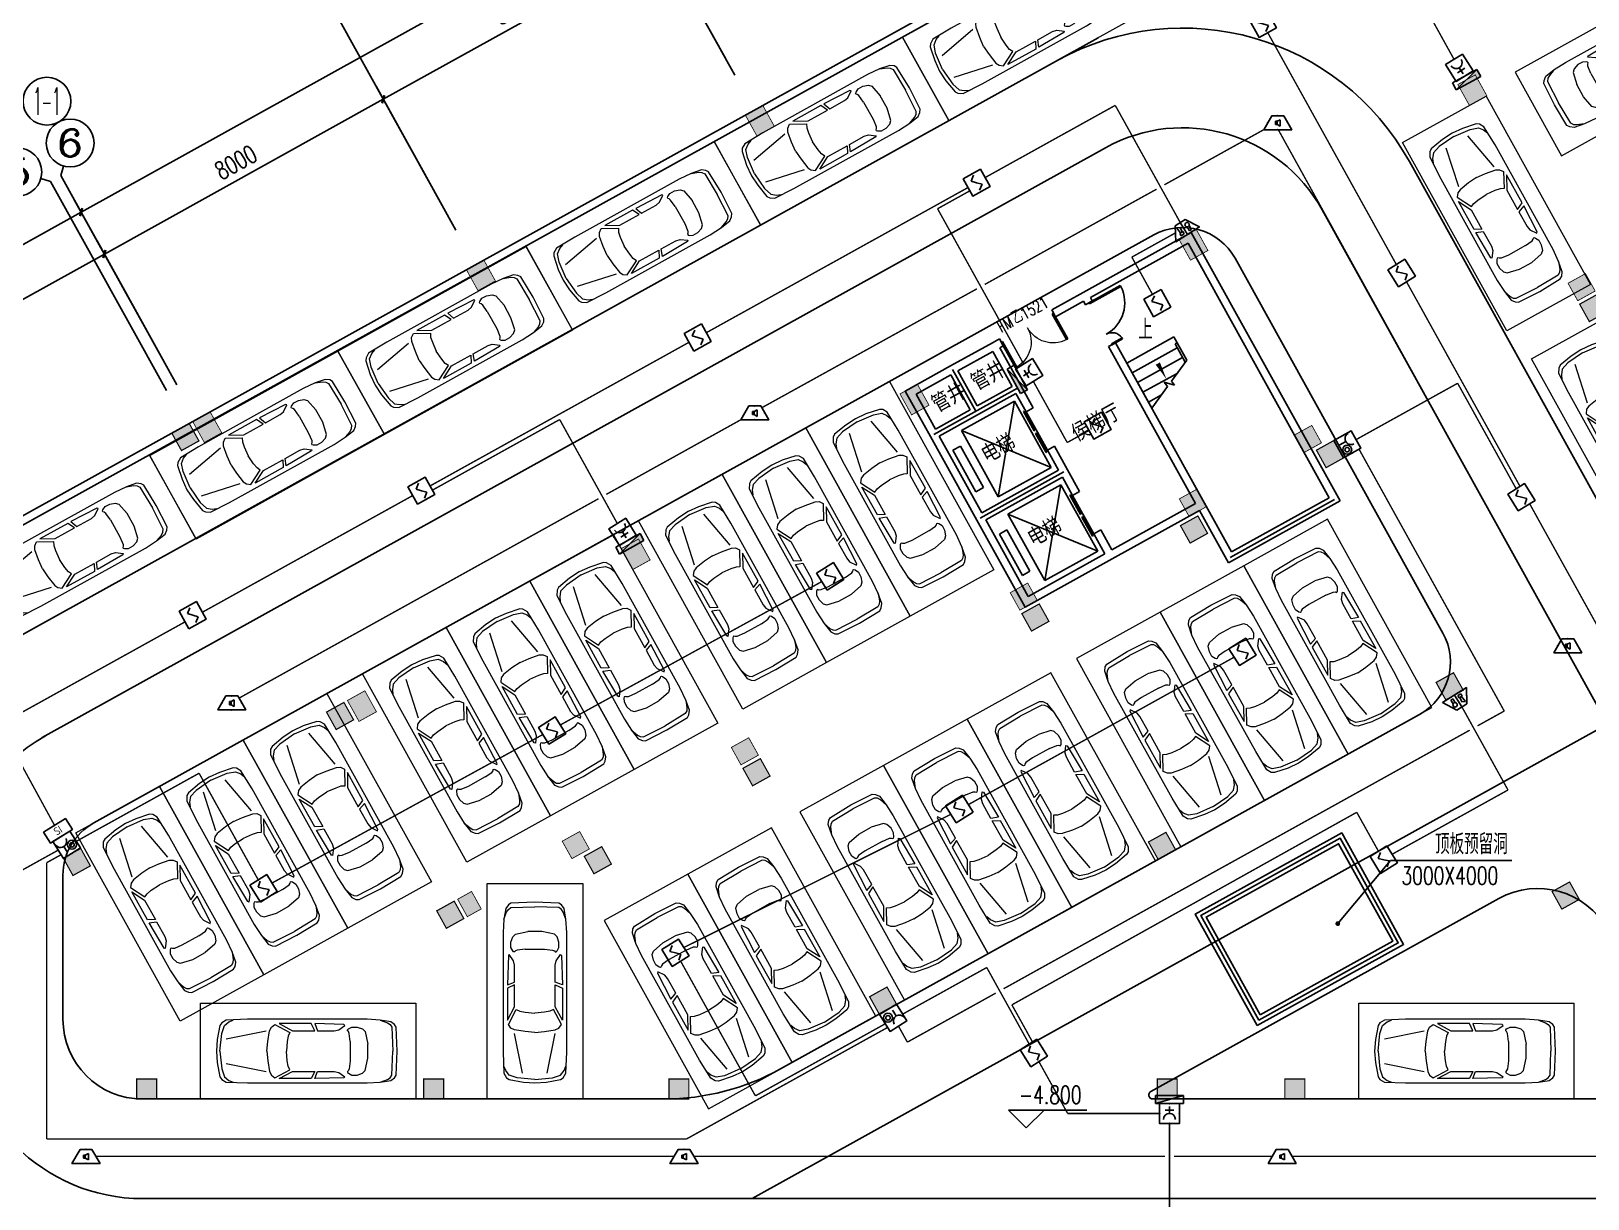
# Model space of a CAD drawing. Extents: x -6243262 to 3079315, y -2914302 to 172723.
# Drawn here: x -1929038 to -1889991, y -992396 to -963109 of the extents above; entities that cross this region are included whole.
import ezdxf
from ezdxf.enums import TextEntityAlignment as Align

# ---------------------------------------------------------------- set-up
doc = ezdxf.new("R2010")
doc.units = 0
doc.header["$LTSCALE"] = 1000
doc.linetypes.add('DOTE', pattern=[2.42, 2, -0.2, 0.02, -0.2])
for name, color, linetype in [('0-柱2', 6, 'Continuous'), ('0-柱网', 2, 'Continuous'), ('AXIS_TEXT', 7, 'Continuous'), ('DOOR_FIRE_TEXT', 7, 'Continuous'), ('EQUIP-消防', 3, 'Continuous'), ('EQUIP_消火栓', 7, 'Continuous'), ('WIRE-消防', 5, 'DOTE'), ('WIRE-消防广播', 4, 'TG_BC'), ('WIRE-消防电话', 4, 'TG_F')]:
    doc.layers.add(name, color=color, linetype=linetype)
doc.layers.add('车位', color=252, linetype='Continuous', lineweight=5)
doc.styles.add('-宋体', font='', dxfattribs={"width": 0.8})
doc.styles.add('_TCH_AXIS', font='COMPLEX', dxfattribs={"bigfont": 'GBCBIG'})
doc.styles.add('_TCH_DIM', font='SIMPLEX', dxfattribs={"bigfont": 'GBCBIG'})
doc.styles.add('_TCH_DIM_T3', font='SIMPLEX', dxfattribs={"width": 0.705882, "bigfont": 'GBCBIG'})
doc.styles.add('_TCH_WINDOW', font='SIMPLEX', dxfattribs={"height": 3.5, "bigfont": 'GBCBIG'})
doc.styles.add('_TEL_ATTDEF', font='gbenor', dxfattribs={"bigfont": 'gbcbig'})
doc.styles.add('COMPLEX', font='COMPLEX')
doc.styles.get("Standard").update_dxf_attribs({"font": 'gbenor.shx', "bigfont": 'gbcbig.shx'})
doc.styles.add('TG_LINETYPE', font='SIMPLEX', dxfattribs={"width": 0.8, "height": 3.5, "bigfont": 'HZTXT'})
doc.styles.get('-宋体').set_extended_font_data('SimSun')
doc.linetypes.add('TG_BC', pattern='A,2,-0.85,["BC",TG_LINETYPE,S=0.1,R=0,X=-0.65,Y=-0.15],0', length=2.85)
doc.linetypes.add('TG_F', pattern='A,2,-0.4,["F",TG_LINETYPE,S=0.1,R=0,X=-0.28,Y=-0.15],0', length=2.4)
doc.dimstyles.new('_TCH_ARCH&&150', dxfattribs={"dimtxt": 446.25, "dimasz": 150, "dimexe": 375, "dimexo": 450, "dimgap": 189.375, "dimtad": 1, "dimdec": 0, "dimzin": 0, "dimdsep": 46, "dimtxsty": '_TCH_DIM_T3', "dimblk": 'ARCHTICK', "dimcen": 0.09, "dimclrt": 7, "dimazin": 2, "dimtfac": 1, "dimtdec": 0, "dimtix": 1, "dimtmove": 2, "dimatfit": 3, "dimfxl": 0, "dimtolj": 1, "dimtzin": 0, "dimarcsym": 0})

# ---------------------------------------------------------------- blocks, each defined once
blk = doc.blocks.new('chewei')
at = {"layer": '车位', "color": 0}
for p, q in [((49134, 154982), (49201, 155026)), ((49201, 155026), (49801, 155049)), ((50401, 155026), (49801, 155049)), ((50467, 154982), (50401, 155026)), ((49023, 154737), (49090, 154915)), ((49090, 154915), (49134, 154982)), ((50512, 154915), (50467, 154982)), ((50578, 154737), (50512, 154915)), ((49201, 154160), (49245, 154293)), ((49245, 154293), (49312, 154360)), ((49312, 154360), (49623, 154426)), ((49623, 154426), (49978, 154426)), ((50290, 154360), (49978, 154426)), ((50356, 154293), (50290, 154360)), ((50401, 154160), (50356, 154293)), ((49156, 153849), (49134, 153826)), ((49267, 153693), (49156, 153849)), ((49201, 154026), (49201, 154160)), ((49245, 153938), (49201, 154026)), ((49267, 153915), (49245, 153938)), ((49290, 153915), (49267, 153915)), ((49312, 153938), (49290, 153915)), ((49356, 153960), (49312, 153938)), ((49556, 153982), (49356, 153960)), ((50045, 153982), (49556, 153982)), ((50045, 153982), (50245, 153960)), ((50245, 153960), (50290, 153938)), ((50290, 153938), (50312, 153915)), ((50312, 153915), (50334, 153915)), ((50334, 153915), (50356, 153938)), ((50334, 153693), (50445, 153849)), ((50356, 153938), (50401, 154026)), ((50401, 154026), (50401, 154160)), ((50445, 153849), (50467, 153826)), ((49134, 153826), (49112, 153093)), ((49290, 153582), (49267, 153693)), ((49290, 153160), (49290, 153582)), ((50312, 153582), (50334, 153693)), ((50312, 153160), (50312, 153582)), ((50467, 153826), (50490, 153093)), ((49112, 153093), (49290, 153160)), ((49290, 153093), (49112, 153004)), ((49290, 152538), (49290, 153093)), ((50490, 153093), (50312, 153160)), ((50312, 153093), (50490, 153004)), ((50312, 152538), (50312, 153093)), ((49112, 153004), (49112, 152204)), ((50490, 153004), (50490, 152204)), ((49112, 152204), (49290, 152538)), ((49134, 152093), (49334, 152471)), ((49334, 152471), (49423, 152427)), ((49423, 152427), (49556, 152404)), ((49556, 152404), (49801, 152382)), ((50045, 152404), (49801, 152382)), ((50178, 152427), (50045, 152404)), ((50267, 152471), (50178, 152427)), ((50467, 152093), (50267, 152471)), ((50490, 152204), (50312, 152538)), ((49201, 152004), (49134, 152093)), ((49290, 151960), (49201, 152004)), ((49556, 151916), (49290, 151960)), ((49801, 151893), (49556, 151916)), ((49801, 151893), (50045, 151916)), ((50045, 151916), (50312, 151960)), ((50312, 151960), (50401, 152004)), ((50401, 152004), (50467, 152093)), ((49490, 150871), (49290, 151871)), ((50112, 150871), (50312, 151871)), ((49067, 150938), (49023, 151049)), ((49156, 150827), (49067, 150938)), ((49356, 150760), (49156, 150827)), ((49801, 150716), (49356, 150760)), ((49801, 150716), (50245, 150760)), ((50245, 150760), (50445, 150827)), ((50445, 150827), (50534, 150938)), ((50534, 150938), (50578, 151049))]:
    blk.add_line(p, q, dxfattribs=at)
for points in [[(48601, 150227), (51001, 150227), (51001, 155627), (48601, 155627)], [(50578, 154737), (50601, 154404), (50601, 151404), (50578, 150871), (50512, 150760), (50445, 150716), (50090, 150649), (49801, 150627), (49512, 150649), (49156, 150716), (49090, 150760), (49023, 150871), (49001, 151404), (49001, 154404), (49023, 154737), (49067, 155004), (49134, 155093), (49201, 155137), (49801, 155160), (50401, 155137), (50467, 155093), (50534, 155004)]]:
    blk.add_lwpolyline(points, close=True, dxfattribs=at)
blk = doc.blocks.new('0-柱2')
at = {"layer": '0-柱2'}
h = blk.add_hatch(color=0, dxfattribs=at)
h.dxf.hatch_style = 1
h.paths.add_polyline_path([(50444, 38233), (50881, 38476), (51124, 38039), (50687, 37796)])
h = blk.add_hatch(color=0, dxfattribs=at)
h.dxf.hatch_style = 1
h.paths.add_polyline_path([(15131, 34999), (15568, 35241), (15811, 34804), (15373, 34562)])
h = blk.add_hatch(color=0, dxfattribs=at)
h.dxf.hatch_style = 1
h.paths.add_polyline_path([(43842, 34571), (44279, 34814), (44521, 34377), (44084, 34134)])
h = blk.add_hatch(color=0, dxfattribs=at)
h.dxf.hatch_style = 1
h.paths.add_polyline_path([(40431, 32680), (40868, 32922), (41111, 32485), (40674, 32242)])
h = blk.add_hatch(color=0, dxfattribs=at)
h.dxf.hatch_style = 1
h.paths.add_polyline_path([(36452, 30473), (36889, 30715), (37132, 30278), (36695, 30035)])
h = blk.add_hatch(color=0, dxfattribs=at)
h.dxf.hatch_style = 1
h.paths.add_polyline_path([(46844, 28746), (47281, 28989), (47524, 28552), (47086, 28309)])
h = blk.add_hatch(color=0, dxfattribs=at)
h.dxf.hatch_style = 1
h.paths.add_polyline_path([(19011, 28003), (19448, 28245), (19691, 27808), (19254, 27566)])
h = blk.add_hatch(color=0, dxfattribs=at)
h.dxf.hatch_style = 1
h.paths.add_polyline_path([(29456, 26592), (29894, 26835), (30136, 26398), (29699, 26155)])
h = blk.add_hatch(color=0, dxfattribs=at)
h.dxf.hatch_style = 1
h.paths.add_polyline_path([(25477, 24385), (25915, 24628), (26157, 24191), (25720, 23948)])
h = blk.add_hatch(color=0, dxfattribs=at)
h.dxf.hatch_style = 1
h.paths.add_polyline_path([(39629, 24745), (40067, 24987), (40309, 24550), (39872, 24307)])
h = blk.add_hatch(color=0, dxfattribs=at)
h.dxf.hatch_style = 1
h.paths.add_polyline_path([(12409, 24341), (12846, 24583), (13088, 24146), (12651, 23904)])
h = blk.add_hatch(color=0, dxfattribs=at)
h.dxf.hatch_style = 1
h.paths.add_polyline_path([(49754, 23499), (50191, 23742), (50434, 23305), (49997, 23062)])
h = blk.add_hatch(color=0, dxfattribs=at)
h.dxf.hatch_style = 1
h.paths.add_polyline_path([(21776, 23018), (22213, 23261), (22456, 22824), (22018, 22581)])
h = blk.add_hatch(color=0, dxfattribs=at)
h.dxf.hatch_style = 1
h.paths.add_polyline_path([(32633, 20864), (33071, 21107), (33313, 20670), (32876, 20427)])
h = blk.add_hatch(color=0, dxfattribs=at)
h.dxf.hatch_style = 1
h.paths.add_polyline_path([(14250, 18800), (14750, 18800), (14750, 18300), (14250, 18300)])
h = blk.add_hatch(color=0, dxfattribs=at)
h.dxf.hatch_style = 1
h.paths.add_polyline_path([(21450, 18800), (21950, 18800), (21950, 18300), (21450, 18300)])
h = blk.add_hatch(color=0, dxfattribs=at)
h.dxf.hatch_style = 1
h.paths.add_polyline_path([(27600, 18800), (28100, 18800), (28100, 18300), (27600, 18300)])
h = blk.add_hatch(color=0, dxfattribs=at)
h.dxf.hatch_style = 1
h.paths.add_polyline_path([(39850, 18800), (40350, 18800), (40350, 18300), (39850, 18300)])
h = blk.add_hatch(color=0, dxfattribs=at)
h.dxf.hatch_style = 1
h.paths.add_polyline_path([(43050, 18800), (43550, 18800), (43550, 18300), (43050, 18300)])
at = {"layer": '0-柱2', "color": 0, "const_width": 30}
for points in [[(50444, 38233), (50881, 38476), (51124, 38039), (50687, 37796)], [(15131, 34999), (15568, 35241), (15811, 34804), (15373, 34562)], [(43842, 34571), (44279, 34814), (44521, 34377), (44084, 34134)], [(40431, 32680), (40868, 32922), (41111, 32485), (40674, 32242)], [(36452, 30473), (36889, 30715), (37132, 30278), (36695, 30035)], [(46844, 28746), (47281, 28989), (47524, 28552), (47086, 28309)], [(19011, 28003), (19448, 28245), (19691, 27808), (19254, 27566)], [(29456, 26592), (29894, 26835), (30136, 26398), (29699, 26155)], [(39629, 24745), (40067, 24987), (40309, 24550), (39872, 24307)], [(12409, 24341), (12846, 24583), (13088, 24146), (12651, 23904)], [(25477, 24385), (25915, 24628), (26157, 24191), (25720, 23948)], [(49754, 23499), (50191, 23742), (50434, 23305), (49997, 23062)], [(21776, 23018), (22213, 23261), (22456, 22824), (22018, 22581)], [(32633, 20864), (33071, 21107), (33313, 20670), (32876, 20427)], [(14250, 18800), (14750, 18800), (14750, 18300), (14250, 18300)], [(21450, 18800), (21950, 18800), (21950, 18300), (21450, 18300)], [(27600, 18800), (28100, 18800), (28100, 18300), (27600, 18300)], [(39850, 18800), (40350, 18800), (40350, 18300), (39850, 18300)], [(43050, 18800), (43550, 18800), (43550, 18300), (43050, 18300)]]:
    blk.add_lwpolyline(points, close=True, dxfattribs=at)
blk = doc.blocks.new('1#柱网')
at = {"layer": '0-柱网'}
for points in [[(494005, 93967), (494005, 93367), (494505, 93367), (494505, 93967)], [(501855, 93967), (501855, 93367), (502355, 93367), (502355, 93967)], [(509855, 93967), (509855, 93367), (510355, 93367), (510355, 93967)], [(494005, 85967), (494005, 85367), (494505, 85367), (494505, 85967)], [(501855, 85967), (501855, 85367), (502355, 85367), (502355, 85967)], [(509855, 85967), (509855, 85367), (510355, 85367), (510355, 85967)], [(517855, 85967), (517855, 85367), (518355, 85367), (518355, 85967)], [(525855, 85967), (525855, 85367), (526355, 85367), (526355, 85967)], [(494005, 80267), (494005, 79767), (494405, 79767), (494405, 80267)], [(497005, 80267), (497005, 79767), (497505, 79767), (497505, 80267)], [(501855, 80267), (501855, 79767), (502355, 79767), (502355, 80267)], [(509855, 80267), (509855, 79767), (510355, 79767), (510355, 80267)], [(514705, 80267), (514705, 79767), (515205, 79767), (515205, 80267)], [(518005, 80267), (518005, 79767), (518505, 79767), (518505, 80267)], [(525855, 80267), (525855, 79767), (526355, 79767), (526355, 80267)]]:
    blk.add_hatch(color=0, dxfattribs=at).paths.add_polyline_path(points)
at = {"layer": '0-柱网', "color": 0, "const_width": 20}
for points in [[(494005, 93967), (494005, 93367), (494505, 93367), (494505, 93967), (494005, 93967)], [(501855, 93967), (501855, 93367), (502355, 93367), (502355, 93967), (501855, 93967)], [(509855, 93967), (509855, 93367), (510355, 93367), (510355, 93967), (509855, 93967)], [(494005, 85967), (494005, 85367), (494505, 85367), (494505, 85967), (494005, 85967)], [(501855, 85967), (501855, 85367), (502355, 85367), (502355, 85967), (501855, 85967)], [(509855, 85967), (509855, 85367), (510355, 85367), (510355, 85967), (509855, 85967)], [(517855, 85967), (517855, 85367), (518355, 85367), (518355, 85967), (517855, 85967)], [(525855, 85967), (525855, 85367), (526355, 85367), (526355, 85967), (525855, 85967)], [(494005, 80267), (494005, 79767), (494405, 79767), (494405, 80267), (494005, 80267)], [(497005, 80267), (497005, 79767), (497505, 79767), (497505, 80267), (497005, 80267)], [(501855, 80267), (501855, 79767), (502355, 79767), (502355, 80267), (501855, 80267)], [(509855, 80267), (509855, 79767), (510355, 79767), (510355, 80267), (509855, 80267)], [(514705, 80267), (514705, 79767), (515205, 79767), (515205, 80267), (514705, 80267)], [(518005, 80267), (518005, 79767), (518505, 79767), (518505, 80267), (518005, 80267)], [(525855, 80267), (525855, 79767), (526355, 79767), (526355, 80267), (525855, 80267)]]:
    blk.add_lwpolyline(points, dxfattribs=at)
blk = doc.blocks.new('$DORLIB2D$00000127')
at = {"color": 0}
for points in [[(-0.533, 0.795), (-0.533, 0.69)], [(-0.033, 0.795), (-0.533, 0.795)], [(-0.033, 0.795), (-0.033, 0.69)], [(0.533, 0.795), (0.033, 0.795)], [(0.033, 0.795), (0.033, 0.69)], [(0.533, 0.795), (0.533, 0.69)], [(-0.033, 0.69), (-0.533, 0.69)], [(0.5, 0.5), (-0.5, 0.5)], [(0.533, 0.69), (0.033, 0.69)]]:
    blk.add_lwpolyline(points, dxfattribs=at)
blk = doc.blocks.new('$DorLib2D$00000225')
at = {"color": 0}
for p, q in [((0.475, -0.001), (0.475, 0.752)), ((0.475, 0.752), (0.5, 0.752)), ((0.5, -0.001), (0.5, 0.752)), ((-0.5, 0), (-0.5, 0.252)), ((-0.475, 0.252), (-0.5, 0.252)), ((-0.475, 0), (-0.475, 0.252)), ((-0.475, 0), (-0.5, 0)), ((0.475, -0.001), (0.5, -0.001))]:
    blk.add_line(p, q, dxfattribs=at)
for centre, radius, start, end in [((0.505, -0.002), 0.755, 92.2493, 179.7238), ((-0.501, 0.003), 0.251, 359.7899, 84.0974)]:
    blk.add_arc(centre, radius, start, end, dxfattribs=at)
blk = doc.blocks.new('_ArchTick')
at = {"color": 0, "linetype": 'ByBlock', "const_width": 0.4}
blk.add_lwpolyline([(-0.5, -0.5), (0.5, 0.5)], dxfattribs=at)
blk = doc.blocks.new('*D605')
at = {"layer": '0-柱网', "color": 0, "lineweight": -2, "transparency": 16777216}
for p, q in [((1333331, -1153690), (1368311, -1134288)), ((1370493, -1138224), (1368129, -1133961)), ((1335514, -1157625), (1333149, -1153362))]:
    blk.add_line(p, q, dxfattribs=at)
at = {"layer": 'Defpoints', "color": 0, "transparency": 16777216}
for p in [(1368311, -1134288), (1370712, -1138617), (1335732, -1158019)]:
    blk.add_point(p, dxfattribs=at)
at = {"layer": '0-柱网', "color": 0, "lineweight": -2, "transparency": 16777216, "xscale": 150, "yscale": 150, "zscale": 150}
for p, rotation in [((1368311, -1134288), 29.01544279745686), ((1333331, -1153690), 209.0154427974569)]:
    blk.add_blockref('_ArchTick', p, dxfattribs=dict(at, rotation=rotation))
at = {"layer": '0-柱网', "color": 7, "transparency": 16777216, "insert": (1350621, -1143629), "char_height": 446.2, "attachment_point": 5, "rotation": 29.0154, "style": '_TCH_DIM_T3'}
blk.add_mtext('\\A1;40000', dxfattribs=at)
blk = doc.blocks.new('*D606')
at = {"layer": '0-柱网', "color": 0, "lineweight": -2, "transparency": 16777216}
for p, q in [((1335514, -1157625), (1333149, -1153362)), ((1317643, -1162392), (1333331, -1153690)), ((1319825, -1166327), (1317461, -1162064))]:
    blk.add_line(p, q, dxfattribs=at)
at = {"layer": 'Defpoints', "color": 0, "transparency": 16777216}
for p in [(1333331, -1153690), (1335732, -1158019), (1320044, -1166721)]:
    blk.add_point(p, dxfattribs=at)
at = {"layer": '0-柱网', "color": 0, "lineweight": -2, "transparency": 16777216, "xscale": 150, "yscale": 150, "zscale": 150}
for p, rotation in [((1333331, -1153690), 29.01544279745711), ((1317643, -1162392), 209.0154427974571)]:
    blk.add_blockref('_ArchTick', p, dxfattribs=dict(at, rotation=rotation))
at = {"layer": '0-柱网', "color": 7, "transparency": 16777216, "insert": (1325287, -1157680), "char_height": 446.2, "attachment_point": 5, "rotation": 29.0154, "style": '_TCH_DIM_T3'}
blk.add_mtext('\\A1;17940', dxfattribs=at)
blk = doc.blocks.new('*D611')
at = {"layer": '0-柱网', "color": 0, "lineweight": -2, "transparency": 16777216}
for p, q in [((1351604, -1148701), (1349822, -1145487)), ((1347905, -1146979), (1350004, -1145815)), ((1349506, -1149865), (1347723, -1146651))]:
    blk.add_line(p, q, dxfattribs=at)
at = {"layer": 'Defpoints', "color": 0, "transparency": 16777216}
for p in [(1350004, -1145815), (1351823, -1149094), (1349724, -1150258)]:
    blk.add_point(p, dxfattribs=at)
at = {"layer": '0-柱网', "color": 0, "lineweight": -2, "transparency": 16777216, "xscale": 150, "yscale": 150, "zscale": 150}
for p, rotation in [((1350004, -1145815), 29.01544279745487), ((1347905, -1146979), 209.0154427974549)]:
    blk.add_blockref('_ArchTick', p, dxfattribs=dict(at, rotation=rotation))
at = {"layer": '0-柱网', "color": 7, "transparency": 16777216, "insert": (1348754, -1146036), "char_height": 446.2, "attachment_point": 5, "rotation": 29.0154, "style": '_TCH_DIM_T3'}
blk.add_mtext('\\A1;2400', dxfattribs=at)
blk = doc.blocks.new('*D612')
at = {"layer": '0-柱网', "color": 0, "lineweight": -2, "transparency": 16777216}
for p, q in [((1349506, -1149865), (1347723, -1146651)), ((1340909, -1150859), (1347905, -1146979)), ((1342510, -1153745), (1340727, -1150531))]:
    blk.add_line(p, q, dxfattribs=at)
at = {"layer": 'Defpoints', "color": 0, "transparency": 16777216}
for p in [(1347905, -1146979), (1349724, -1150258), (1342728, -1154139)]:
    blk.add_point(p, dxfattribs=at)
at = {"layer": '0-柱网', "color": 0, "lineweight": -2, "transparency": 16777216, "xscale": 150, "yscale": 150, "zscale": 150}
for p, rotation in [((1347905, -1146979), 29.01544279745719), ((1340909, -1150859), 209.0154427974572)]:
    blk.add_blockref('_ArchTick', p, dxfattribs=dict(at, rotation=rotation))
at = {"layer": '0-柱网', "color": 7, "transparency": 16777216, "insert": (1344207, -1148558), "char_height": 446.2, "attachment_point": 5, "rotation": 29.0154, "style": '_TCH_DIM_T3'}
blk.add_mtext('\\A1;8000', dxfattribs=at)
blk = doc.blocks.new('*D613')
at = {"layer": '0-柱网', "color": 0, "lineweight": -2, "transparency": 16777216}
for p, q in [((1342510, -1153745), (1340727, -1150531)), ((1333913, -1154740), (1340909, -1150859)), ((1335514, -1157625), (1333731, -1154412))]:
    blk.add_line(p, q, dxfattribs=at)
at = {"layer": 'Defpoints', "color": 0, "transparency": 16777216}
for p in [(1340909, -1150859), (1342728, -1154139), (1335732, -1158019)]:
    blk.add_point(p, dxfattribs=at)
at = {"layer": '0-柱网', "color": 0, "lineweight": -2, "transparency": 16777216, "xscale": 150, "yscale": 150, "zscale": 150}
for p, rotation in [((1340909, -1150859), 29.01544279745653), ((1333913, -1154740), 209.0154427974565)]:
    blk.add_blockref('_ArchTick', p, dxfattribs=dict(at, rotation=rotation))
at = {"layer": '0-柱网', "color": 7, "transparency": 16777216, "insert": (1337211, -1152439), "char_height": 446.2, "attachment_point": 5, "rotation": 29.0154, "style": '_TCH_DIM_T3'}
blk.add_mtext('\\A1;8000', dxfattribs=at)
blk = doc.blocks.new('*D614')
at = {"layer": '0-柱网', "color": 0, "lineweight": -2, "transparency": 16777216}
for p, q in [((1335514, -1157625), (1333731, -1154412)), ((1326917, -1158620), (1333913, -1154740)), ((1328518, -1161506), (1326735, -1158292))]:
    blk.add_line(p, q, dxfattribs=at)
at = {"layer": 'Defpoints', "color": 0, "transparency": 16777216}
for p in [(1333913, -1154740), (1335732, -1158019), (1328736, -1161899)]:
    blk.add_point(p, dxfattribs=at)
at = {"layer": '0-柱网', "color": 0, "lineweight": -2, "transparency": 16777216, "xscale": 150, "yscale": 150, "zscale": 150}
for p, rotation in [((1333913, -1154740), 29.01544279745712), ((1326917, -1158620), 209.0154427974571)]:
    blk.add_blockref('_ArchTick', p, dxfattribs=dict(at, rotation=rotation))
at = {"layer": '0-柱网', "color": 7, "transparency": 16777216, "insert": (1330215, -1156319), "char_height": 446.2, "attachment_point": 5, "rotation": 29.0154, "style": '_TCH_DIM_T3'}
blk.add_mtext('\\A1;8000', dxfattribs=at)
blk = doc.blocks.new('_AXISO')
at = {"color": 0}
blk.add_circle((0, 0), 0.5, dxfattribs=at)
at = {"layer": 'AXIS_TEXT', "color": 0, "style": 'COMPLEX', "width": 1.041667}
blk.add_attdef('A', text='', height=0.56, dxfattribs=at).set_placement((-0.25, -0.28), (0.25, -0.28), align=Align.FIT)
blk = doc.blocks.new('$DorLib2D$00000002')
at = {"color": 0}
for p, q in [((-0.5, 0), (-0.5, 0.4875)), ((-0.475, 0.4875), (-0.5, 0.4875)), ((-0.475, 0), (-0.475, 0.4875)), ((0.475, 0), (0.475, 0.4875)), ((0.475, 0.4875), (0.5, 0.4875)), ((0.5, 0), (0.5, 0.4875)), ((-0.5, 0), (-0.475, 0)), ((0.5, 0), (0.475, 0))]:
    blk.add_line(p, q, dxfattribs=at)
at = {"color": 0, "lineweight": 13}
for centre, start, end in [((-0.4875, 0), 0, 88.53072), ((0.4875, 0), 91.46928, 180)]:
    blk.add_arc(centre, 0.4875, start, end, dxfattribs=at)
blk = doc.blocks.new('$Equip$00002649')
for p, q in [((-0.5, 0.5), (-0.5, -0.5)), ((0.5, 0.5), (-0.5, 0.5)), ((-0.2, 0.2), (0.05, 0.4)), ((0, 0), (-0.2, 0.2)), ((0, 0), (0.2, -0.2)), ((0.5, -0.5), (0.5, 0.5)), ((-0.5, -0.5), (0.5, -0.5)), ((0.2, -0.2), (-0.05, -0.4))]:
    blk.add_line(p, q)
at = {"const_width": 0.04}
blk.add_lwpolyline([(-0.5, 0.5), (0.5, 0.5), (0.5, -0.5), (-0.5, -0.5), (-0.5, 0.5), (0.5, 0.5)], dxfattribs=at)
for p in [(-0.5, 0), (0, 0.5), (0.5, 0), (0, -0.5)]:
    blk.add_point(p)
at = {"color": 7, "flags": 1}
for tag, height, p in [('A', 0.00002, (0, 0)), ('B', 0.4, (0.762, -0.208))]:
    blk.add_attdef(tag, text='', height=height, dxfattribs=at).set_placement(p, align=Align.MIDDLE_CENTER)
blk = doc.blocks.new('$equip$00002656')
for p, q in [((-0.5, 1), (-0.5, 0)), ((0.5, 1), (-0.5, 1)), ((0.5, 0), (0.5, 1)), ((-0.5, 0), (0.5, 0)), ((-0.219, 0.331), (0.222, 0.331)), ((0, 0.5), (0, 0.15))]:
    blk.add_line(p, q)
at = {"const_width": 0.04}
blk.add_lwpolyline([(-0.5, 1), (0.5, 1), (0.5, 0), (-0.5, 0), (-0.5, 1), (0.5, 1)], dxfattribs=at)
blk.add_arc((0, 0.8), 0.3, 180, 0)
for p in [(0, 1), (-0.5, 0.5), (0, 0), (0.5, 0.5)]:
    blk.add_point(p)
at = {"color": 7, "flags": 1}
for tag, height, p in [('A', 0.00002, (0, 0)), ('B', 0.4, (0.762, 0.292))]:
    blk.add_attdef(tag, text='', height=height, dxfattribs=at).set_placement(p, align=Align.MIDDLE_CENTER)
blk = doc.blocks.new('$equip$00002679')
for p, q in [((-0.3, 0.699), (-0.703, 0)), ((-0.703, 0), (0.703, 0)), ((-0.264, 0.249), (-0.304, 0.569)), ((-0.304, 0.569), (-0.128, 0.489)), ((-0.304, 0.249), (-0.304, 0.113)), ((-0.128, 0.249), (-0.304, 0.249)), ((-0.304, 0.113), (-0.128, 0.113)), ((0.3, 0.699), (-0.3, 0.699)), ((0.3, 0.699), (-0.3, 0.699)), ((-0.128, 0.489), (-0.168, 0.249)), ((-0.128, 0.113), (-0.128, 0.249)), ((0, 0.699), (0, 0)), ((0.174, 0.11), (0.174, 0.338)), ((0.294, 0.11), (0.174, 0.11)), ((0.294, 0.338), (0.294, 0.11)), ((0.703, 0), (0.3, 0.699))]:
    blk.add_line(p, q)
at = {"const_width": 0.04}
for points in [[(-0.299, 0.699), (0.301, 0.699), (0.703, 0), (-0.702, 0), (-0.299, 0.699), (0.301, 0.699)], [(-0.3, 0.699), (0.3, 0.699), (0.703, 0), (-0.703, 0), (-0.3, 0.699), (0.3, 0.699)]]:
    blk.add_lwpolyline(points, dxfattribs=at)
blk.add_circle((0.234, 0.43), 0.111)
for p in [(-0.501, 0.349), (0, 0.699), (0, 0), (0.502, 0.349)]:
    blk.add_point(p)
at = {"color": 7, "flags": 1}
for tag, height, p in [('A', 0.00002, (0, 0)), ('B', 0.4, (0.961, 0.299))]:
    blk.add_attdef(tag, text='', height=height, dxfattribs=at).set_placement(p, align=Align.MIDDLE_CENTER)
blk = doc.blocks.new('$equip$00002655')
for p, q in [((-0.5, 1), (-0.5, 0)), ((0.5, 1), (-0.5, 1)), ((0.5, 0), (0.5, 1)), ((-0.5, 0), (0.5, 0)), ((-0.169, 0.5), (-0.169, 0.15))]:
    blk.add_line(p, q)
at = {"const_width": 0.04}
blk.add_lwpolyline([(-0.5, 1), (0.5, 1), (0.5, 0), (-0.5, 0), (-0.5, 1), (0.5, 1)], dxfattribs=at)
for radius in [0.226, 0.113]:
    blk.add_circle((0.227, 0.36), radius)
blk.add_arc((-0.169, 0.8), 0.3, 180, 0)
for p in [(0, 1), (-0.5, 0.5), (0, 0), (0.5, 0.5)]:
    blk.add_point(p)
at = {"color": 7, "flags": 1}
for tag, height, p in [('A', 0.00002, (0, 0)), ('B', 0.4, (0.762, 0.292))]:
    blk.add_attdef(tag, text='', height=height, dxfattribs=at).set_placement(p, align=Align.MIDDLE_CENTER)
blk = doc.blocks.new('$equip$00002677')
for p, q in [((-0.3, 0.699), (-0.703, 0)), ((-0.703, 0), (0.703, 0)), ((0.3, 0.699), (-0.3, 0.699)), ((-0.117, 0.421), (-0.117, 0.26)), ((-0.117, 0.421), (-0.036, 0.421)), ((-0.036, 0.26), (-0.117, 0.26)), ((-0.036, 0.421), (0.118, 0.503)), ((-0.036, 0.421), (-0.036, 0.26)), ((0.118, 0.173), (-0.036, 0.26)), ((0.118, 0.503), (0.118, 0.173)), ((0.703, 0), (0.3, 0.699))]:
    blk.add_line(p, q)
at = {"const_width": 0.04}
blk.add_lwpolyline([(-0.3, 0.699), (0.3, 0.699), (0.703, 0), (-0.703, 0), (-0.3, 0.699), (0.3, 0.699)], dxfattribs=at)
blk.add_lwpolyline([(-0.3, 0.699), (0.3, 0.699), (0.703, 0), (-0.703, 0), (-0.3, 0.699), (0.3, 0.699)], dxfattribs=at)
for p in [(-0.501, 0.349), (0, 0.699), (0, 0), (0.502, 0.349)]:
    blk.add_point(p)
at = {"color": 7, "flags": 1}
for tag, height, p in [('A', 0.00002, (0, 0)), ('B', 0.4, (0.961, 0.299))]:
    blk.add_attdef(tag, text='', height=height, dxfattribs=at).set_placement(p, align=Align.MIDDLE_CENTER)
blk = doc.blocks.new('$equip$00002776')
for p, q in [((0.65, 0.65), (-0.65, 0.65)), ((-0.65, 0.65), (-0.65, 0)), ((-0.65, 0), (0.65, 0)), ((0.65, 0), (0.65, 0.65))]:
    blk.add_line(p, q)
at = {"const_width": 0.04}
blk.add_lwpolyline([(-0.65, 0.65), (-0.65, 0), (0.65, 0), (0.65, 0.65), (-0.65, 0.65), (-0.65, 0)], dxfattribs=at)
for p in [(-0.65, 0.325), (0, 0.65), (0, 0), (0.65, 0.325)]:
    blk.add_point(p)
at = {"color": 7}
blk.add_attdef('$TEXT$', text='', height=0.4, dxfattribs=at).set_placement((0.006, 0.343), align=Align.MIDDLE_CENTER)
at = {"color": 7, "flags": 1}
for tag, p in [('A', (0, 0)), ('B', (0.905, 0.246))]:
    blk.add_attdef(tag, text='', height=0.4, dxfattribs=at).set_placement(p, align=Align.MIDDLE_CENTER)
blk = doc.blocks.new('$TwtSys$00000434')
for p, q in [((-0.5, 0.5), (-0.5, -0.5)), ((-0.5, -0.5), (0.5, 0.5)), ((0.5, 0.5), (-0.5, 0.5)), ((0.5, -0.5), (0.5, 0.5)), ((-0.5, -0.5), (0.5, -0.5))]:
    blk.add_line(p, q)
blk.add_solid([(0.5, -0.5), (0.5, 0.5), (-0.5, -0.5)])
blk = doc.blocks.new('345634')
at = {"layer": '0-柱网', "color": 8}
for p, q in [((1371196.6, -1139491.7), (1327725.6, -1163603.4)), ((1371293.6, -1139666.6), (1327874.1, -1163749.7)), ((1349723.8, -1150258.3), (1346813.5, -1145011.4)), ((1342727.9, -1154138.7), (1339817.6, -1148891.7)), ((1358843.5, -1149316.6), (1331138.1, -1164683.8)), ((1359022.6, -1152076.1), (1332350.7, -1166870)), ((1332890.1, -1152533.2), (1332821.7, -1152772.1)), ((1366647, -1152421.3), (1378793.3, -1174319.9)), ((1332320.4, -1152849.2), (1332559.4, -1152917.6)), ((1335469.6, -1158164.5), (1332559.4, -1152917.6)), ((1335732, -1158019), (1332821.7, -1152772.1)), ((1364460.8, -1153633.9), (1378215.3, -1178431.9)), ((1361172.6, -1154199.8), (1358461.6, -1155703.5)), ((1364907.4, -1160933.4), (1361172.6, -1154199.8)), ((1360235.2, -1154262.3), (1333646.6, -1169010)), ((1361094.7, -1154471.7), (1358646.1, -1155829.9)), ((1364635.5, -1160855.5), (1361094.7, -1154471.7)), ((1362274.5, -1154846.5), (1367488.8, -1164247.2)), ((1358461.6, -1155703.5), (1357674.6, -1156140)), ((1357674.6, -1156140), (1357771.6, -1156314.9)), ((1357771.6, -1156314.9), (1358471.2, -1155926.9)), ((1358471.2, -1155926.9), (1358519.7, -1156014.3)), ((1358519.7, -1156014.3), (1358694.6, -1155917.3)), ((1358694.6, -1155917.3), (1358646.1, -1155829.9)), ((1356188, -1156964.6), (1355138.6, -1157546.6)), ((1356362.9, -1156867.6), (1356188, -1156964.6)), ((1356459.9, -1157042.5), (1356362.9, -1156867.6)), ((1359276.7, -1156966.7), (1359101.8, -1157063.7)), ((1361507.9, -1160989.3), (1359276.7, -1156966.7)), ((1360738.6, -1156819.1), (1359558, -1157473.9)), ((1360738.6, -1156819.1), (1360821, -1156967.7)), ((1360821, -1156967.7), (1360768.5, -1156996.9)), ((1360821, -1156967.7), (1361061.8, -1157401.8)), ((1360821, -1156967.7), (1361061.8, -1157401.8)), ((1356197.5, -1157188), (1355323, -1157673)), ((1356682.6, -1158062.5), (1356197.5, -1157188)), ((1356372.4, -1157091), (1356459.9, -1157042.5)), ((1356906, -1158052.9), (1356372.4, -1157091)), ((1359101.8, -1157063.7), (1361284.5, -1160998.9)), ((1360821.9, -1157093), (1359693.8, -1157718.8)), ((1360957.7, -1157337.9), (1359829.6, -1157963.6)), ((1360768.5, -1156996.9), (1361022.8, -1157455.3)), ((1355138.6, -1157546.6), (1354001.8, -1158177.2)), ((1355769.1, -1158683.5), (1355187.1, -1157634.1)), ((1355808.1, -1158547.5), (1355323, -1157673)), ((1359558, -1157473.9), (1360185.5, -1158605.2)), ((1360819.2, -1157734.9), (1359965.4, -1158208.5)), ((1360676.5, -1157930.9), (1361061.8, -1157401.8)), ((1355148.2, -1157770), (1354273.7, -1158255.1)), ((1356818.5, -1158101.4), (1354719.8, -1159265.5)), ((1355633.2, -1158644.5), (1355148.2, -1157770)), ((1356682.6, -1158062.5), (1355808.1, -1158547.5)), ((1357209.1, -1158599.5), (1356906, -1158052.9)), ((1360185.5, -1158605.2), (1360582.5, -1158060)), ((1360582.5, -1158060), (1360497.6, -1157955)), ((1360497.6, -1157955), (1360756.1, -1158029.4)), ((1360756.1, -1158029.4), (1360676.5, -1157930.9)), ((1354632.3, -1159314), (1354001.8, -1158177.2)), ((1354758.7, -1159129.6), (1354273.7, -1158255.1)), ((1356743, -1158429.2), (1355413.8, -1159166.4)), ((1356779.6, -1158237.4), (1355817.7, -1158770.9)), ((1356335.4, -1160828), (1356743, -1158429.2)), ((1357664.6, -1160090.7), (1356743, -1158429.2)), ((1356779.6, -1158237.4), (1357034.2, -1158696.5)), ((1360428, -1158272.1), (1360101.2, -1158453.3)), ((1355633.2, -1158644.5), (1354758.7, -1159129.6)), ((1355817.7, -1158770.9), (1354855.7, -1159304.5)), ((1357034.2, -1158696.5), (1357209.1, -1158599.5)), ((1355796.4, -1161412.8), (1354632.3, -1159314)), ((1355922.8, -1161228.3), (1354855.7, -1159304.5)), ((1355413.8, -1159166.4), (1356335.4, -1160828)), ((1357664.6, -1160090.7), (1355413.8, -1159166.4)), ((1355385.9, -1159559.3), (1355197.8, -1159663.6)), ((1355197.8, -1159663.6), (1355775.1, -1160704.2)), ((1355963.1, -1160600), (1355385.9, -1159559.3)), ((1357742.7, -1159561.4), (1357567.8, -1159658.4)), ((1357567.8, -1159658.4), (1357846.7, -1160161.2)), ((1358070.1, -1160151.7), (1357742.7, -1159561.4)), ((1356335.4, -1160828), (1357664.6, -1160090.7)), ((1357982.6, -1160200.2), (1355883.9, -1161364.3)), ((1357846.7, -1160161.2), (1355922.8, -1161228.3)), ((1357943.7, -1160336.1), (1356019.8, -1161403.2)), ((1357943.7, -1160336.1), (1358198.3, -1160795.3)), ((1358373.2, -1160698.2), (1358070.1, -1160151.7)), ((1355775.1, -1160704.2), (1355963.1, -1160600)), ((1357907.1, -1160527.9), (1356577.9, -1161265.2)), ((1357499.5, -1162926.7), (1357907.1, -1160527.9)), ((1358828.7, -1162189.5), (1357907.1, -1160527.9)), ((1358198.3, -1160795.3), (1358373.2, -1160698.2)), ((1364635.5, -1160855.5), (1362186.9, -1162213.6)), ((1356577.9, -1161265.2), (1357499.5, -1162926.7)), ((1358828.7, -1162189.5), (1356577.9, -1161265.2)), ((1361284.5, -1160998.9), (1359185.7, -1162163)), ((1361381.5, -1161173.8), (1359195.3, -1162386.4)), ((1362109, -1162485.5), (1361381.5, -1161173.8)), ((1362186.9, -1162213.6), (1361507.9, -1160989.3)), ((1364907.4, -1160933.4), (1362109, -1162485.5)), ((1364771.5, -1160894.4), (1362148, -1162349.6)), ((1357009, -1163599), (1355796.4, -1161412.8)), ((1357086.9, -1163327.1), (1356019.8, -1161403.2)), ((1356550, -1161658.1), (1356362, -1161762.4)), ((1357127.2, -1162698.7), (1356550, -1161658.1)), ((1358906.8, -1161660.2), (1358731.9, -1161757.2)), ((1359185.7, -1162163), (1358906.8, -1161660.2)), ((1356362, -1161762.4), (1356939.2, -1162803)), ((1358731.9, -1161757.2), (1359010.8, -1162260)), ((1359195.3, -1162386.4), (1357009, -1163599)), ((1359010.8, -1162260), (1357086.9, -1163327.1)), ((1357499.5, -1162926.7), (1358828.7, -1162189.5)), ((1356939.2, -1162803), (1357127.2, -1162698.7)), ((1366904.6, -1166286.5), (1350872.7, -1175178.8)), ((1371615.2, -1166532.6), (1350161.9, -1178431.9)), ((1364851.4, -1171533.1), (1366177, -1169950.5)), ((1366177, -1169950.5), (1369214.2, -1169950.5)), ((1332874.1, -1170321.8), (1332874.1, -1173931.9)), ((1360161.3, -1175744.4), (1368892.6, -1170901.5)), ((1334874.1, -1175931.9), (1347962.5, -1175931.9)), ((1371422.5, -1175931.9), (1360209.8, -1175931.9)), ((1357039.1, -1176659.5), (1356589.1, -1176209.5)), ((1356589.1, -1176209.5), (1358553.9, -1176209.5)), ((1357039.1, -1176659.5), (1357489.1, -1176209.5)), ((1380073.5, -1178431.9), (1334874.1, -1178431.9))]:
    blk.add_line(p, q, dxfattribs=at)
blk.add_lwpolyline([(1360080.4, -1157024.1, 0, 0, 0), (1360555.7, -1157881.1, 0, 120, 0), (1360337.4, -1157487.5, 0, 0, 0)], format="xyseb", dxfattribs=at)
for points in [[(1362829.6, -1174092.9), (1366502.4, -1172055.7), (1364950.3, -1169257.3), (1361277.4, -1171294.5)], [(1362868.5, -1173956.9), (1366366.5, -1172016.8), (1364911.3, -1169393.3), (1361413.4, -1171333.5)], [(1362907.5, -1173821), (1366230.5, -1171977.8), (1364872.4, -1169529.2), (1361549.3, -1171372.4)]]:
    blk.add_lwpolyline(points, close=True, dxfattribs=at)
at = {"layer": '0-柱网', "color": 8, "const_width": 60}
blk.add_lwpolyline([(1364832.1, -1171556.1, 1), (1364870.6, -1171510.1, 1)], format="xyb", close=True, dxfattribs=at)
at = {"layer": '0-柱网', "color": 8}
blk.add_circle((1332473.3, -1150907), 600, dxfattribs=at)
for centre, radius, start, end in [((1360962.8, -1155574), 6500, 29.01544, 119.01544), ((1360962.8, -1155574), 4000, 29.01544, 119.01544), ((1360962.8, -1155574), 1500, 29.01544, 119.01544), ((1366177, -1164974.8), 1500, 299.01544, 29.01544), ((1334374.1, -1170321.8), 4000, 119.01544, 180), ((1334374.1, -1170321.8), 1500, 119.01544, 180), ((1369862.7, -1172650.5), 2000, 29.01544, 119.01544), ((1334874.1, -1173931.9), 7000, 180, 270), ((1334874.1, -1173931.9), 4500, 180, 270), ((1334874.1, -1173931.9), 2000, 180, 270), ((1347962.5, -1169931.9), 6000, 270, 299.01544), ((1360209.8, -1175831.9), 100, 119.01544, 270)]:
    blk.add_arc(centre, radius, start, end, dxfattribs=at)
for name, p, rotation in [('1#柱网', (949705.9, -1480730.1), 29.01544279361993), ('chewei', (1530130.3, -1119290.4), 119.0154427935201), ('chewei', (1395477.6, -1322226.3), 29.01544279410085), ('chewei', (1393378.8, -1323390.4), 29.01544279410085), ('chewei', (1391280.1, -1324554.5), 29.01544279410085), ('chewei', (1388543.4, -1326072.4), 29.01544279410085), ('chewei', (1386444.7, -1327236.5), 29.01544279410085), ('chewei', (1384345.9, -1328400.6), 29.01544279410085), ('chewei', (1381530.8, -1329962), 29.01544279410085), ('chewei', (1379432.1, -1331126.1), 29.01544279410085)]:
    blk.add_blockref(name, p, dxfattribs=dict(at, rotation=rotation))
at = {"layer": '0-柱网', "color": 8, "xscale": -1}
for p, rotation in [((1247406.8, -1266865.1), 299.0697133545411), ((1242687.1, -1269488.8), 299.0697133545411), ((1251107.2, -1044146.9), 209.0154427927837), ((1237964.8, -1272108.1), 299.0697133545411), ((1233250.1, -1274740.7), 299.0697133545411), ((1254338.4, -1049573.7), 209.0154427927924), ((1228530.3, -1277364.4), 299.0697133545411), ((1236140.5, -1051304.8), 209.0154427941068), ((1234041.7, -1052468.9), 209.0154427941068), ((1223798.1, -1279965.8), 299.0697133545411), ((1231942.9, -1053633.1), 209.0154427941068), ((1229214.3, -1055146.5), 209.0154427941068), ((1227115.5, -1056310.6), 209.0154427941068), ((1225016.8, -1057474.7), 209.0154427941068), ((1222029, -1059131.9), 209.0154427941068), ((1219930.2, -1060296), 209.0154427941068), ((1217831.5, -1061460.1), 209.0154427941068), ((1394513.4, -1326158.6), 359.9999999997307), ((1186097.6, -1224532.6), 269.9999999997307), ((1215149.1, -1224532.6), 270.000000000844)]:
    blk.add_blockref('chewei', p, dxfattribs=dict(at, rotation=rotation))
at = {"layer": '0-柱网', "color": 8}
ref = blk.add_blockref('_AXISO', (1333055.4, -1151956.4), dxfattribs=dict(at, xscale=1200, yscale=1200, zscale=1200))
ref.add_attrib('A', '6', dxfattribs={"layer": 'AXIS_TEXT', "color": 8, "height": 678.8, "style": '_TCH_AXIS', "width": 1.5}).set_placement((1332716, -1152295.8), (1333394.8, -1152295.8), align=Align.FIT)
blk.add_blockref('0-柱2', (1320474.1, -1194231.9), dxfattribs=at)
ref = blk.add_blockref('_AXISO', (1331743.6, -1152683.9), dxfattribs=dict(at, xscale=1200, yscale=1200, zscale=1200))
ref.add_attrib('A', '5', dxfattribs={"layer": 'AXIS_TEXT', "color": 8, "height": 678.8, "style": '_TCH_AXIS', "width": 1.5}).set_placement((1331404.2, -1153023.3), (1332083, -1153023.3), align=Align.FIT)
at = {"layer": '0-柱网', "color": 8, "zscale": 200}
for name, p, xscale, yscale, rotation in [('$DorLib2D$00000225', (1358898.2, -1156490.5), 1200, -1200, 119.0154427935301), ('$DorLib2D$00000002', (1357067.2, -1156591.2), -1500, 1500, 209.0154427935275), ('$DORLIB2D$00000127', (1357388.5, -1159128.9), 1100, 200, 119.0154427935299), ('$DORLIB2D$00000127', (1358552.6, -1161227.7), 1100, 200, 119.0154427935251)]:
    blk.add_blockref(name, p, dxfattribs=dict(at, xscale=xscale, yscale=yscale, rotation=rotation))
at = {"layer": '0-柱网', "color": 7, "style": '_TCH_AXIS', "width": 0.42}
blk.add_text('1-1', height=678.82, dxfattribs=at).set_placement((1332133.9, -1151246.4), (1332812.7, -1151246.4), align=Align.FIT)
at = {"layer": '0-柱网', "color": 7, "style": '_TCH_DIM'}
blk.add_text('上', height=506.4, dxfattribs=at).set_placement((1359847.6, -1156886.3))
at = {"layer": '0-柱网', "color": 8, "style": '-宋体', "width": 0.8}
for s, p in [('管井', (1355790.3, -1158163.1)), ('管井', (1354802.9, -1158710.8)), ('侯梯厅', (1358306.9, -1159442.3)), ('电梯', (1356043.5, -1159985.4)), ('电梯', (1357204.1, -1162077.8))]:
    blk.add_text(s, height=396.52, rotation=29, dxfattribs=at).set_placement(p)
at = {"layer": '0-柱网', "color": 8, "style": '_TCH_DIM'}
blk.add_text('顶板预留洞', height=506.38, dxfattribs=at).set_placement((1367291.8, -1169793))
at = {"layer": '0-柱网', "color": 8, "style": '_TCH_DIM', "width": 0.705882}
for s, p in [('3000X4000', (1366446.7, -1170554.2)), ('-4.800', (1356858.9, -1176052))]:
    blk.add_text(s, height=446.25, dxfattribs=at).set_placement(p)
at = {"layer": 'DOOR_FIRE_TEXT', "color": 8, "style": '_TCH_WINDOW'}
blk.add_text('乙', height=337.6, rotation=29.01544, dxfattribs=at).set_placement((1356777.3, -1156517.7))
at = {"layer": 'DOOR_FIRE_TEXT', "color": 8, "style": '_TCH_WINDOW', "width": 0.705882}
for s, p in [('1521', (1356992.2, -1156398.5)), ('FM', (1356410.1, -1156721.5))]:
    blk.add_text(s, height=297.5, rotation=29.01544, dxfattribs=at).set_placement(p)
at = {"layer": '0-柱网', "color": 8}
for p1, p2, distance, picture, middle in [((1335732, -1158019), (1370711.5, -1138617.2), 4950, '*D605', (1350620.7, -1143628.7)), ((1349723.8, -1150258.3), (1351822.6, -1149094.2), 3750, '*D611', (1348754.2, -1146036.2)), ((1342727.9, -1154138.7), (1349723.8, -1150258.3), 3750, '*D612', (1344206.8, -1148558.4)), ((1335732, -1158019), (1342727.9, -1154138.7), 3750, '*D613', (1337210.9, -1152438.8)), ((1320043.6, -1166720.7), (1335732, -1158019), 4950, '*D606', (1325286.7, -1157680.4)), ((1328736.1, -1161899.4), (1335732, -1158019), 3750, '*D614', (1330215, -1156319.1))]:
    dim = blk.add_aligned_dim(p1=p1, p2=p2, distance=distance, dimstyle='_TCH_ARCH&&150', dxfattribs=at)
    dim.commit()
    dim.dimension.update_dxf_attribs({"geometry": picture, "text_midpoint": middle})

msp = doc.modelspace()

# ---------------------------------------------------------------- linework, layer by layer
at = {"layer": 'WIRE-消防', "linetype": 'DOTE', "const_width": 35}
for points in [[(-1894771.1, -961249.2), (-1893347.7, -963815.5)], [(-1898019.9, -963147.1), (-1894794.2, -968962.8)], [(-1905108.8, -966780.8), (-1901845.1, -964970.5)], [(-1901845.1, -964970.5), (-1900214.4, -967910.5)], [(-1912099.4, -970670.6), (-1905540.8, -967032.8)], [(-1906302, -967563.2), (-1905494.9, -967115.6)], [(-1906302, -967563.2), (-1904142.8, -971456.1)], [(-1901429, -968776.4), (-1900335.4, -968169.8)], [(-1901429, -968776.4), (-1900909.6, -969712.8)], [(-1894540, -969393.6), (-1891693.3, -974525.9)], [(-1919029.8, -974514.6), (-1912536.7, -970913.1)], [(-1903899.9, -971894), (-1903049.6, -973427)], [(-1895803.1, -973352.8), (-1893256.9, -971940.5)], [(-1893256.9, -971940.5), (-1891789.5, -974586.2)], [(-1918971.1, -974620.4), (-1915780.7, -972850.8)], [(-1915780.7, -972850.8), (-1914335.4, -975456.6)], [(-1903049.6, -973427), (-1902504.8, -973124.8)], [(-1924739.2, -977681.4), (-1919467, -974757.1)], [(-1891450.4, -974963.7), (-1888447.3, -980378)], [(-1915762.9, -980509.3), (-1909207.3, -976914.9)], [(-1929507.8, -980326.4), (-1925176.5, -977923.9)], [(-1905531.8, -982509.2), (-1898864.4, -978811.1)], [(-1893150.6, -980056.4), (-1891994.1, -982141.5)], [(-1929735.5, -980676.9), (-1928450.7, -983029)], [(-1922996.5, -984475.5), (-1916202.1, -980750.1)], [(-1927905.2, -983429.4), (-1924825.1, -981721)], [(-1924825.1, -981721), (-1923341.1, -984396.4)], [(-1894900, -983753.2), (-1891994.1, -982141.5)], [(-1912665.6, -986092.5), (-1905969.7, -982752.1)], [(-1904437, -987530), (-1895787.8, -982700.8)], [(-1895787.8, -982700.8), (-1895242.7, -983677.2)], [(-1930614.9, -984900.9), (-1928357.7, -983648.9)], [(-1912744.6, -986437.1), (-1910872.3, -989812.7)], [(-1907176, -987762.5), (-1905069, -986593.8)], [(-1905069, -986593.8), (-1904003, -988515.7)], [(-1904437, -987530), (-1903919.4, -988463.2)], [(-1910872.3, -989812.7), (-1907613.8, -988005.3)], [(-1903760.2, -988953.5), (-1903038.3, -990255)], [(-1903038.3, -990255), (-1900735, -990255)], [(-1900485, -992997), (-1900485, -990505)]]:
    msp.add_lwpolyline(points, dxfattribs=at)
at = {"layer": 'WIRE-消防广播', "linetype": 'TG_BC', "const_width": 35}
for points in [[(-1900611.5, -966962.6), (-1898120.8, -965581.1)], [(-1897755.9, -965581.1), (-1894060, -972257.3)], [(-1905119.6, -969463.1), (-1900808.3, -967071.8)], [(-1910710, -972553.9), (-1905316.4, -969572.2)], [(-1893951, -972454.2), (-1890666.1, -978388)], [(-1914611.1, -974727.6), (-1911207.7, -972839.9)], [(-1923823, -979837.1), (-1914807.8, -974836.8)], [(-1890493.8, -978698.5), (-1885022.9, -988537.4)], [(-1927411.3, -991332.7), (-1912912.6, -991332.7)], [(-1912411.3, -991332.7), (-1900597.5, -991332.7)], [(-1900372.5, -991332.7), (-1897912.6, -991332.7)], [(-1897411.3, -991332.7), (-1885022.9, -991332.7)]]:
    msp.add_lwpolyline(points, dxfattribs=at)
at = {"layer": 'WIRE-消防电话', "linetype": 'TG_F', "const_width": 35}
for points in [[(-1895728.6, -973597.4), (-1892087.9, -980161.2)], [(-1892757.7, -980532.7), (-1892087.9, -980161.2)], [(-1904645.1, -987126.2), (-1892954.5, -980641.9)], [(-1928645.9, -983963.1), (-1928286, -983763.5)], [(-1928645.9, -990892.6), (-1928645.9, -983963.1)], [(-1907059.6, -988465.4), (-1904841.8, -987235.3)], [(-1912596.1, -990892.6), (-1907556.4, -988097.3)], [(-1907281, -988066.1), (-1907059.6, -988465.4)], [(-1928645.9, -990892.6), (-1912596.1, -990892.6)]]:
    msp.add_lwpolyline(points, dxfattribs=at)

# ---------------------------------------------------------------- block references
msp.add_blockref('345634', (-3261114.6, 186041.4))
at = {"layer": 'EQUIP-消防'}
for name, p, xscale, yscale, zscale, rotation in [('$Equip$00002649', (-1898141.2, -962928.5), 500.0000000000001, 500.0000000000001, 500.0000000000001, 29.01544279361394), ('$equip$00002656', (-1893082.1, -964239.1), 500, 500, 500, 32.07728843394079), ('$Equip$00002649', (-1905322.2, -966911.5), 500.0000000000001, 500.0000000000001, 500.0000000000001, 29.01544279361394), ('$equip$00002679', (-1900029.5, -968206.9), 500, 500, 500, 32.00000000001497), ('$Equip$00002649', (-1894661.4, -969174.6), 500, 500, 500, 32.07728843392659), ('$Equip$00002649', (-1900788.3, -969931.4), 499.9999999999999, 499.9999999999999, 499.9999999999999, 29.01544279353156), ('$Equip$00002649', (-1912318.1, -970791.9), 500.0000000000001, 500.0000000000001, 500.0000000000001, 29.01544279361394), ('$equip$00002656', (-1904214, -971795.8), 500, 500, 500, 302.0772884339407), ('$Equip$00002649', (-1902286.2, -973003.6), 499.9999999999999, 499.9999999999999, 499.9999999999999, 29.01544279353156), ('$equip$00002655', (-1896240.3, -973595.3), 499.9999999999999, 499.9999999999999, 499.9999999999999, 299.0154427935277), ('$Equip$00002649', (-1919248.4, -974635.9), 500.0000000000001, 500.0000000000001, 500.0000000000001, 29.01544279361394), ('$Equip$00002649', (-1891656.7, -974798), 500, 500, 500, 32.07728843392659), ('$equip$00002656', (-1914069.9, -975880.2), 500, 500, 500, 32.07728843394079), ('$Equip$00002649', (-1908995.5, -976782.1), 500, 500, 500, 32.07728843392659), ('$Equip$00002649', (-1924984, -977755.6), 500.0000000000001, 500.0000000000001, 500.0000000000001, 29.01544279361394), ('$Equip$00002649', (-1898652.6, -978678.4), 500, 500, 500, 32.07728843392659), ('$equip$00002679', (-1893335.6, -979760.1), 500, 500, 500, 212.0000000000149), ('$Equip$00002649', (-1915969.6, -980650.4), 500, 500, 500, 32.07728843392659), ('$Equip$00002649', (-1905757.8, -982619.3), 500, 500, 500, 32.07728843392659), ('$equip$00002655', (-1928013.2, -983728.4), 500.0000000000001, 500.0000000000001, 500.0000000000001, 32.00000000001496), ('$Equip$00002649', (-1895110, -983889), 500, 500, 500, 32.07728843392659), ('$Equip$00002649', (-1923208.3, -984608.3), 500, 500, 500, 32.07728843392659), ('$Equip$00002649', (-1912877.4, -986225.2), 500, 500, 500, 32.07728843392659), ('$equip$00002655', (-1907546, -987642.1), 500, 500, 500, 212.0000000000149), ('$Equip$00002649', (-1903887, -988738), 500, 500, 500, 32.07728843392659), ('$equip$00002656', (-1900485, -990005), 500, 500, 500, 180)]:
    msp.add_blockref(name, p, dxfattribs=dict(at, xscale=xscale, yscale=yscale, zscale=zscale, rotation=rotation))
at = {"layer": 'EQUIP-消防', "xscale": 500, "yscale": 500, "zscale": 500}
for p in [(-1897769.5, -965581.1), (-1910886.8, -972856.8), (-1890493.8, -978698.5), (-1924004.2, -980132.5), (-1927662, -991507.4), (-1912662, -991507.4), (-1897662, -991507.4)]:
    msp.add_blockref('$equip$00002677', p, dxfattribs=at)
at = {"layer": 'EQUIP-消防'}
ref = msp.add_blockref('$equip$00002776', (-1928278.1, -983304.4), dxfattribs=dict(at, xscale=500, yscale=500, zscale=500, rotation=32.0772884339238))
ref.add_attrib('$TEXT$', 'SI', dxfattribs={"layer": '0', "color": 7, "height": 200, "rotation": 32.07729, "style": '_TEL_ATTDEF'}).set_placement((-1928366.6, -983157.4), align=Align.MIDDLE_CENTER)
at = {"layer": 'EQUIP_消火栓', "yscale": 200}
for p, xscale, zscale, rotation in [((-1893033.6, -964326.6), 699.9999999999999, 699.9999999999999, 29.01544279372905), ((-1904301.4, -971844.3), 699.9999999999999, 699.9999999999999, 299.015442793729), ((-1914021.4, -975967.7), 699.9999999999999, 699.9999999999999, 29.01544279372905), ((-1900484.7, -989905), 700, 700, 179.8353774493021)]:
    msp.add_blockref('$TwtSys$00000434', p, dxfattribs=dict(at, xscale=xscale, zscale=zscale, rotation=rotation))

doc.saveas('drawing.dxf')
